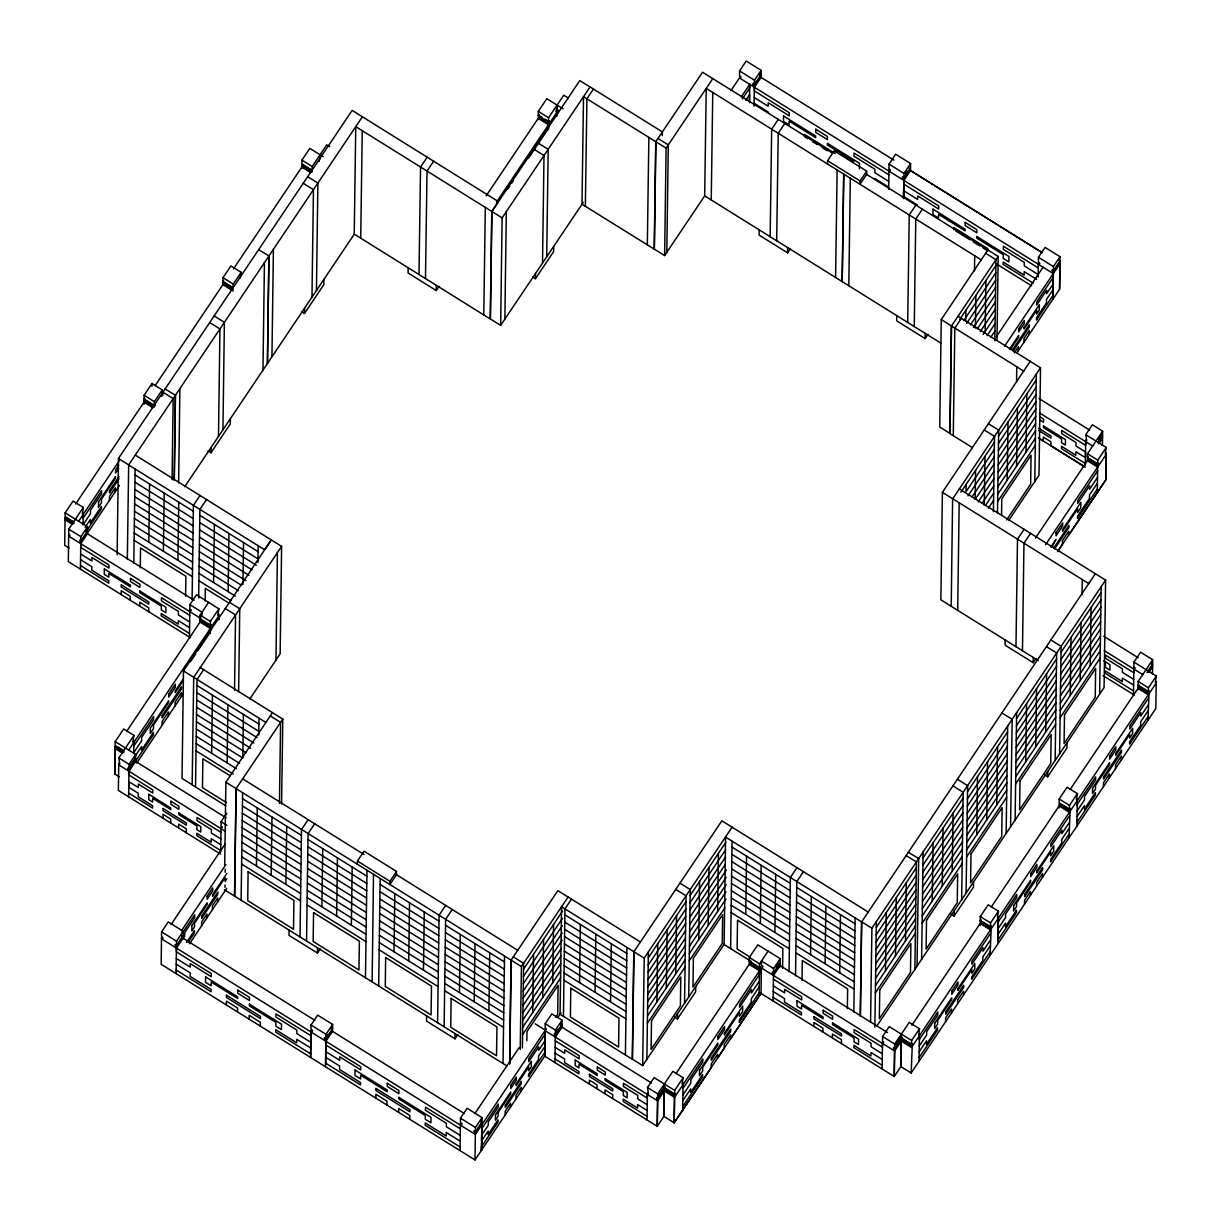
<?xml version="1.0" encoding="UTF-8"?>
<svg xmlns="http://www.w3.org/2000/svg" width="1221" height="1221" viewBox="0 0 1221 1221"><rect width="100%" height="100%" fill="white"/><g stroke="black" fill="none" stroke-linecap="round" stroke-linejoin="round"><path stroke-width="1.5" d="M210.302 633.226L210.302 628.449L200.03 622.054L200.9 619.215L211.172 625.61L210.256 632.173L197.726 650.839M114.759 774.114L115.11 747.008L115.964 745.741M133.73 751.709L133.867 740.765L133.028 742.017L133.043 740.949L133.944 735.363L123.672 728.968L115.186 741.62L115.125 745.939L123.932 751.419M162.088 725.305L162.134 721.428L168.483 711.98L168.437 715.857M175.076 705.967L175.122 702.09L181.471 692.643L181.41 696.519M211.172 625.61L211.187 624.542L210.333 625.808L200.076 619.398L200.122 615.079L208.623 602.319M201.633 925.762L201.679 921.87L206.96 914.025L206.898 917.902M210.333 625.808L210.394 621.489L218.895 608.836L196.505 594.764L189.881 604.639L189.82 608.958L191.025 609.722L191.01 610.79L189.804 610.042L189.438 637.118M212.423 909.676L212.469 905.799L217.75 897.939L217.704 901.815M218.742 619.642L218.818 614.224L217.964 615.491L217.979 614.407L218.895 608.836M225 887.377L225.03 885.042M225.198 872.328L225.229 869.215M73.199 521.611L65.873 517.032L65.079 518.208L64.698 545.299L69.109 548.046M83.074 524.755L90.43 513.797L90.476 510.317L101.557 493.818L101.602 490.705L83.165 518.147L83.242 512.866L82.448 514.041L83.318 507.463L73.046 501.068L65.156 512.82L65.095 517.139L73.901 522.619M83.318 507.463L68.742 529.136L68.697 533.455L69.887 535.286L68.681 534.523L68.315 561.614L190.323 637.667M80.433 569.154L80.769 543.65L87.408 533.775L86.233 530.357L87.439 531.12L80.8 540.995L79.594 540.247L80.784 542.078L80.723 547.374L109.005 565.002L108.959 568.116L91.957 557.524L91.911 561.004L80.632 553.968M80.8 540.995L80.861 536.691L87.5 526.8L65.156 512.82M83.028 523.901L83.226 514.438M87.439 531.12L87.5 526.8M109.402 500.412L109.463 496.535L115.354 487.759L115.293 491.636M117.14 554.67L118.452 458.486L352.152 110.394L498.412 201.602L491.788 211.447L490.247 318.956L354.227 234.142L355.769 126.648L502.136 217.872L500.656 325.381L490.43 319.002L491.91 211.492L579.807 80.571L662.362 131.883L662.316 135.653M133.944 735.363L118.819 757.936L119.765 763.964L118.742 763.339L118.376 790.414L220.665 854.166M121.154 594.551L121.215 590.674L130.25 596.306L130.204 600.183M127.32 559.218L128.678 464.865L118.452 458.486M127.946 769.077L134.585 759.187L135.607 759.828L135.592 761.4L128.953 771.275L128.663 793.024L152.549 808.043L152.579 805.707L138.217 796.764L138.263 793.253L128.739 787.316L128.816 781.593L138.339 787.53L138.385 784.065L152.747 793.009L152.778 789.88L128.907 774.999L128.968 769.703L127.961 767.994L128.983 768.635L135.623 758.745L135.684 754.425L115.186 741.62M128.617 796.779L128.663 793.024M128.983 768.635L129.044 764.315L135.684 754.425M133.806 563.14L135.119 469.001M139.667 606.089L139.728 602.212L148.764 607.844L148.718 611.721M140.278 567.826L140.552 548L185.882 576.266L185.607 596.092M143.956 404.258L144.795 399.481L155.067 405.876L155.082 404.792L154.289 405.967L144.032 399.572L144.093 395.253L151.984 383.501L162.256 389.896L161.386 396.474L162.179 395.299M148.794 542.139L149.603 484.004M151.938 386.37L151.984 383.501M154.289 405.967L154.35 401.648L162.256 389.896M162.897 395.177L162.942 392.216L173.168 398.595L172.069 479.685M163.37 551.22L164.179 493.086M176.297 958.439L190.232 967.124L190.278 963.644L211.248 976.724L211.279 973.595L176.389 951.846L176.465 946.55L174.985 944.55L176.48 945.481L183.104 935.591L183.165 931.272L168.223 921.962L161.584 931.852L161.523 936.156L163.004 938.171L161.523 937.24L161.157 964.315L475 1159.95L545.009 1055.692L545.161 1044.764M163.004 818.223L163.049 814.346L170.696 819.108L170.635 822.985M174.206 480.204L175.366 395.345M174.298 480.067L175.458 395.207L165.125 388.965M178.617 482.875L179.899 388.583M177.945 560.317L178.754 502.167M176.099 973.641L176.435 948.122L183.074 938.247L183.089 936.675L181.608 935.744M176.48 945.481L176.526 941.162L183.165 931.272M178.632 827.975L178.678 824.099L186.325 828.845L186.264 832.722M362.378 116.789L128.632 464.957L264.652 549.771L271.276 539.911L183.471 670.909L182.021 778.403L192.246 784.782M192.094 599.587L193.406 505.341L200.015 495.497M193.712 677.289L192.155 784.874L225.717 805.799M195.528 786.98L197.024 679.532L203.648 669.688M198.657 597.969L199.893 509.386L206.502 499.526M200.702 616.834L200.717 615.75M201.953 615.079L201.984 612.194L189.881 604.639M205.143 601.007L205.311 588.369L227.991 602.518M208.043 450.915L210.974 452.747L211.05 447.512M213.568 582.524L214.377 524.389M211.63 753.25L212.439 695.115M218.483 436.431L219.948 328.937L209.707 322.558M222.955 282.005L223.016 277.686L230.906 265.934L241.178 272.329L233.287 284.096L233.226 288.4L222.955 282.005L223.748 280.83L222.924 284.661L233.18 291.056M218.742 619.474L218.803 615.842L128.571 750.243M222.939 429.807L224.389 322.313L214.163 315.934M220.696 852.121L221.016 827.09L222.039 827.731L222.054 826.648L221.032 826.007L221.093 821.702L226.785 813.232M228.144 591.605L228.953 533.47M230.372 418.711L230.296 423.946L210.974 452.747M224.695 865.216L225.885 782.234L272.481 712.606M227.121 762.911L227.93 704.761M226.358 1004.959L226.404 1001.083L237.561 1008.042L237.515 1011.919M234.539 690.369L235.561 614.941L225.32 608.562M241.178 272.329L240.323 277.823M236.111 788.613L234.585 896.122L236.065 788.69L282.799 719.077L200.244 667.566M238.629 691.681L239.743 608.714L229.517 602.335M242.948 584.34L243.528 542.551M243.422 714.422L242.811 758.027L196.337 729.059M241.117 900.213L242.613 792.765M249.191 1019.199L249.237 1015.323L260.394 1022.282L260.348 1026.159M257.952 562.545L258.18 545.726M262.973 370.161L264.438 262.668M256.441 866.01L257.249 807.875M258.76 734.981L258.989 718.162M268.879 256.044L267.43 363.537L268.956 255.937L258.638 249.664M271.947 356.791L273.397 249.313M271.169 875.182L271.978 817.047M275.961 660.088L277.411 552.594M135.256 455.112L281.608 546.367L280.143 653.846L249.801 699.053M279.441 803.449L280.601 722.344L270.375 715.964M281.578 803.967L282.799 719.077M285.897 884.37L286.706 826.235M289.072 930.112L288.995 935.347L317.445 953.067L320.268 948.854M301.831 168.452L302.655 164.347L311.462 169.826M323.153 156.609L309.844 148.367L301.953 160.119L301.892 164.438L312.149 170.833L312.21 166.529L326.755 144.841L329.777 146.718M301.556 311.645L304.472 313.476L304.548 308.241M300.015 936.934L301.511 829.502L308.135 819.642M311.981 297.161L313.446 189.667L303.205 183.287M306.563 941.025L308.058 833.577L314.682 823.732M316.437 290.537L317.887 183.043L307.661 176.663M319.246 161.34L319.261 160.256M320.055 159.081L320.116 154.716M324.42 1037.697L325.946 1038.628L332.57 1028.754L332.631 1024.434L317.658 1015.124L311.019 1024.999L310.973 1029.318L312.484 1030.249L312.454 1031.333L310.958 1030.402L310.592 1057.478L310.973 1031.959M323.87 279.441L323.809 284.676L304.472 313.476M317.445 953.067L317.506 947.847M321.901 906.821L322.71 848.671M325.549 1066.788L325.931 1039.712L324.45 1037.697M325.915 1038.628L325.992 1034.324L332.631 1024.434M331.044 1028.891L332.555 1029.822L332.539 1031.394L325.9 1041.284L325.61 1063.033M336.63 915.994L337.439 857.859M360.714 238.187L362.255 130.678M351.358 925.182L352.167 867.032M357.356 864.331L357.402 861.034L364.026 851.19L396.52 871.443L396.474 874.724L389.85 884.584L389.896 881.303L396.52 871.443M365.476 977.746L366.972 870.314M372.13 981.898L373.519 874.389M375.824 1098.122L375.87 1094.245L387.026 1101.189L386.981 1105.066M378.678 985.973L380.174 878.525M394.001 951.77L394.81 893.619M408.165 267.781L408.104 273L436.233 290.552L439.072 286.325M398.656 1112.346L398.702 1108.47L409.859 1115.429L409.813 1119.306M408.73 960.942L409.539 902.807M419.001 274.527L420.543 167.033L427.152 157.173M425.488 278.571L427.014 171.062L433.638 161.218M423.458 970.13L424.267 911.995M436.233 290.552L436.309 285.317M426.633 1015.872L426.572 1021.107L455.006 1038.827L457.844 1034.614M437.591 1022.694L439.087 915.262L445.696 905.402M444.123 1026.785L445.619 919.337L452.243 909.492M455.006 1038.827L455.082 1033.607M459.462 992.566L460.271 934.431M460.058 1150.64L460.424 1123.549L461.92 1124.48L461.92 1123.412L460.439 1122.481L460.485 1118.161L467.124 1108.271L482.066 1117.597L482.005 1121.901L475.381 1131.791L473.885 1130.86L475.366 1132.874L475 1159.95M483.775 314.911L485.317 207.402M474.191 1001.754L475 943.619M475.381 1131.791L475.427 1127.471L482.066 1117.597M480.525 1120.97L482.005 1122.984L481.639 1150.06L481.99 1124.541M481.44 1150.38L481.807 1124.877L481.761 1128.601L498.244 1104.028L498.199 1107.157L488.293 1121.916L488.232 1125.396L481.654 1135.194L481.578 1140.902L488.156 1131.104L488.11 1134.614L498.015 1119.84L497.985 1122.175L481.486 1146.748L481.44 1150.38M488.919 1010.942L489.728 952.792M504.853 319.154L506.333 211.63M503.037 1063.506L504.532 956.058M505.189 1115.002L505.235 1111.125L510.515 1103.265L510.454 1107.142M509.63 1063.812L511.08 960.149L557.86 890.658L640.399 941.971M509.691 1063.873L511.172 960.179M515.979 1098.915L516.04 1095.039L521.306 1087.194L521.245 1091.07M520.222 1049.511L521.413 966.559L568.162 896.931M522.39 1047.954L523.611 963.293L513.369 956.913M532.524 276.877L535.439 278.709L535.515 273.473M538.186 119.704L539.087 115.507L542.017 117.323M548.412 129.609L549.358 120.818L548.519 122.085L538.247 115.69L538.308 111.37L546.794 98.718L562.957 108.745M526.846 1040.674L526.968 1031.653L558.119 985.271L557.707 1014.132L555.631 1017.23M542.521 263.049L544.001 155.525L533.76 149.145M532.692 1012.468L533.531 954.303M546.703 256.807L548.183 149.298L537.942 142.918M548.519 122.085L548.565 117.765L563.736 95.207L568.131 97.939M542.704 997.557L543.543 939.392M553.708 246.383L553.632 251.618L535.439 278.709M556.944 115.736L557.035 110.501L558.058 111.126L558.073 110.058L557.051 109.417L557.066 105.113L556.165 110.699L556.15 111.783L556.99 110.516L556.929 115.934M761.217 993.07L674.175 1122.74L674.541 1097.343L664.27 1090.948L663.888 1116.452L664.27 1089.391L663.903 1116.452L657.249 1126.342L544.749 1056.211L545.131 1029.135L546.153 1029.776L546.169 1028.708L545.146 1028.067L545.207 1023.747L551.831 1013.873L562.057 1020.237L562.011 1024.556L555.372 1034.446L554.349 1033.805L555.357 1035.515L554.975 1062.591M544.749 1056.196L545.115 1030.707L657.615 1100.838L657.249 1126.342L657.631 1099.282L665.155 1088.125L673.961 1093.604M552.716 982.646L553.556 924.48M555.372 1034.446L555.433 1030.127L562.057 1020.237M560.973 1024.999L561.965 1027.212L555.326 1037.087M563.446 1016.345L564.941 908.897L571.55 899.053M585.363 206.318L586.904 98.809L593.513 88.965M579.548 982.615L580.357 924.48M589.361 1084.019L589.422 1080.142L597.054 1084.904L597.008 1088.781M595.024 992.276L595.848 934.126M605.005 1093.772L605.051 1089.895L612.683 1094.657L612.637 1098.534M610.515 1001.922L611.324 943.787M625.411 1054.975L626.907 947.527M633.958 951.754L632.447 1059.202L642.673 1065.582L724.297 944.001M647.328 244.948L648.87 137.439M642.673 1065.582L644.2 958.134L732.096 827.197M654.212 249.237L655.753 141.728L702.548 72.237L832.6 153.205M654.38 249.191L655.875 141.758M646.855 1059.34L648.382 951.892M647.023 1119.978L647.389 1094.474M663.262 1087.682L674.587 1094.703L674.648 1090.399L654.12 1077.624L647.481 1087.514L648.427 1093.543L647.405 1092.902L647.328 1098.198L623.443 1083.302L623.397 1086.415L637.759 1095.374L637.713 1098.839L647.237 1104.791M666.101 148.138L583.516 96.688L581.99 204.212L664.621 255.571L666.101 148.138L712.835 78.526M666.803 252.32L668.299 144.872L658.058 138.492M656.898 1001.922L657.722 943.787M657.631 1099.282L656.623 1097.572L657.646 1098.198L665.17 1087.041M657.646 1098.198L657.707 1093.894L672.878 1071.336L683.15 1077.746L682.234 1083.317L682.218 1084.401L683.073 1083.134L682.661 1110.194M664.285 1088.323L664.346 1084.004L664.316 1088.308M666.315 987.896L667.139 929.761M675.732 973.87L676.556 915.735M674.526 1017.062L677.457 1018.894L677.533 1013.659M684.538 1003.235L686.049 895.787L675.824 889.407M688.72 996.992L690.231 889.544L680.005 883.165M695.711 986.568L695.649 991.803L677.457 1018.894M698.748 939.575L699.572 881.44M711.233 199.969L712.774 92.46M708.165 925.549L708.989 867.414M717.582 911.522L718.406 853.387M754.273 97.543L768.192 106.227L768.253 102.747L789.224 115.827L789.254 112.698L754.364 90.934L754.441 85.653L752.96 83.639L754.456 84.57L761.095 74.679L761.156 70.36L746.199 61.05L739.575 70.94L739.514 75.259L740.994 77.259L739.499 76.328M730.601 948.61L732.066 841.147M749.48 102.579L749.725 84.341L741.254 96.963M749.511 100.397L749.587 94.673L745.817 100.275M749.725 84.341L749.663 88.065L742.46 98.809M754.044 106.135L754.41 87.225L761.049 77.335L761.08 75.763L759.584 74.832M754.456 84.57L754.517 80.25L761.156 70.36M745.756 914.3L746.55 856.15M759.187 229.869L759.111 235.104L787.56 252.823L790.384 248.611M760.332 923.381L761.126 865.231M770.146 236.691L771.672 129.197L778.296 119.337M776.678 240.766L778.22 133.272L784.828 123.413M773.122 1000.991L773.504 973.915L780.127 964.041L778.922 963.277L776.083 967.52M773.504 973.915L772.283 973.168L772.298 972.084L773.519 972.847L773.58 968.528L780.204 958.653L757.829 944.81L749.328 957.462L749.267 961.782L759.538 968.177L760.378 966.91L759.431 974.541L739.605 1004.089L739.56 1007.203L751.48 989.453L751.419 992.932L759.34 981.135M774.908 932.478L775.701 874.328M787.56 252.823L787.637 247.604M780.097 966.971L780.127 964.041M780.204 958.653L780.143 962.957L773.519 972.847M782.585 968.268L782.859 948.427L737.515 920.161L737.118 949.022L749.633 956.806M789.071 971.748L790.353 877.487L796.962 867.643M795.543 975.793L796.825 881.531L803.449 871.672M802.014 980.371L802.289 960.53L847.633 988.796L847.359 1008.638M810.53 954.685L811.324 896.535M813.842 1026.388L813.903 1022.511L822.954 1028.143L822.893 1032.02M827.533 163.996L827.579 160.714L834.187 150.855L866.681 171.123L866.635 174.405L860.027 184.264L860.072 180.967L866.681 171.123M825.106 963.766L825.9 905.616M835.591 277.503L837.133 169.994M842.139 281.578L843.68 174.084M842.246 281.639L843.787 174.145M832.356 1037.926L832.417 1034.05L841.452 1039.682L841.406 1043.558M848.793 285.729L850.335 178.22M839.682 972.847L840.475 914.697M859.416 168.742L859.492 163.293L827.365 143.269L827.334 144.948L853.845 161.477M853.845 1012.026L855.127 917.871M860.317 1016.162L861.599 921.901L1095.344 573.733M860.332 1016.07L861.675 921.824L871.901 928.204L870.573 1022.45M874.862 1027.12L876.357 921.58M888.659 189.347L888.934 169.49L890.43 170.452L888.949 168.406L889.01 164.087L895.649 154.212L910.591 163.553L910.53 167.872L903.891 177.762L902.395 176.801L902.38 177.9M882.142 1068.955L882.493 1043.451M901.342 1034.156L889.224 1026.617L882.585 1036.492L882.524 1040.811L883.729 1042.642L882.508 1041.879L882.432 1047.175L854.151 1029.532L854.105 1032.661L871.107 1043.253L871.061 1046.733L882.34 1053.769M885.454 970.726L886.278 912.591M896.748 315.629L896.687 320.864L925.121 338.583L927.96 334.371M903.509 197.817L903.861 180.418L910.5 170.528L910.515 168.956L909.019 167.994M910.515 168.925L903.876 178.831L903.601 198.687L903.845 180.403M903.891 177.762L903.952 173.413L910.591 163.522M773.58 968.528L761.461 960.973L761.4 965.292L762.606 966.04L762.591 967.124L761.385 966.376L761.004 993.436L894.245 1076.51L894.627 1049.434L893.421 1047.603L894.642 1048.366L902.075 1037.255M895.466 955.814L896.29 897.679M894.642 1048.366L894.703 1044.047L909.233 1022.359L919.505 1028.754L918.65 1035.332L919.428 1034.156L919.352 1039.437L937.789 1011.995L937.743 1015.109L926.663 1031.608L926.617 1035.087L919.26 1046.046M901.251 1041.116L894.611 1050.991L894.245 1076.495L900.884 1066.605L901.251 1041.086L911.522 1047.496L1156.211 683.027M907.707 322.451L909.233 214.942L915.857 205.097M901.266 1039.514L900.884 1066.62L911.156 1073L1155.844 708.546L1156.226 681.455L1155.432 682.631L1155.448 681.547L1156.302 676.052L1133.958 662.072L1140.597 652.197L1152.7 659.752L1152.639 664.056L1146.946 672.527M901.281 1038.476L901.342 1034.111L911.614 1040.521L911.553 1044.825L900.06 1037.713M905.478 940.903L906.303 882.768M914.254 326.526L915.781 219.032L922.404 209.173M911.156 1073L912.346 1043.65L911.553 1044.825M914.88 969.382L916.391 861.934L906.165 855.555M925.121 338.583L925.197 333.364M917.047 966.132L918.68 858.546L1105.6 580.112L959.324 488.949M919.047 1061.247L919.413 1035.729M921.611 959.37L923.122 851.922M932.234 901.067L933.058 842.917M987.85 249.984L941.254 319.581L939.727 427.014L949.969 433.409L951.495 325.961L998.168 256.425L866.498 174.328M1030.28 361.248L942.398 492.322L940.857 599.801L951.083 606.181M942.246 886.156L943.055 828.006M951.434 326.053L949.907 433.577L972.343 447.558M953.86 229.746L953.891 227.533L987.881 248.733L987.85 250.946M953.28 435.668L954.822 328.174L961.431 318.315M952.624 498.702L951.205 606.318L1038.216 660.546M945.588 1021.702L945.649 1017.826L951.541 1009.05L951.48 1012.926M952.243 871.245L953.067 813.094M957.691 610.347L959.187 502.823M951.205 914.208L954.135 916.04L954.196 910.805M965.719 321.23L965.872 310.332M957.661 1003.738L957.707 999.862L963.598 991.086L963.552 994.962M966.147 484.371L966.04 491.636L994.291 449.557M961.644 899.724L963.171 792.276L952.929 785.897M974.48 270.848L974.694 255.754M966.086 893.1L967.612 785.652L957.386 779.273M975.411 328.128L975.869 295.421M975.564 470.344L975.152 499.42L993.986 471.367M973.534 882.02L973.458 887.24L954.135 916.04M976.724 834.798L977.533 776.648M985.164 331.379L985.881 280.509M984.279 505.387L984.981 456.318M980.142 925.549L980.997 919.688L980.219 920.863L990.49 927.258L991.269 926.083L990.094 955.433M980.219 920.863L980.28 916.544L988.171 904.792L998.442 911.187L997.588 916.681L997.572 917.765L998.366 916.589L997.984 943.68M986.721 819.886L987.545 761.736M994.825 340.751L995.985 259.691L985.744 253.312M993.406 511.797L994.489 436.37L984.248 429.99M996.992 339.377L998.168 256.425M990.49 927.258L990.552 922.954L998.442 911.187M997.481 513.095L998.671 430.128L988.43 423.748M996.733 804.975L997.557 746.84M1001.556 515.109L1001.785 498.885L1031.073 455.235L1030.661 484.111L1006.592 519.948M1007.172 480.189L1008.012 422.023M1005.142 639.941L1005.081 645.176L1033.225 662.713L1036.049 658.501M1006.135 833.455L1007.646 726.007M1016.559 381.883L1016.788 366.804M1010.576 826.831L1012.178 719.276L1001.861 713.003M1016.589 466.163L1017.429 407.997M1015.979 646.687L1017.49 539.163L1024.098 529.319M1015.109 820.1L1016.62 712.652M1022.465 650.732L1023.961 543.208L1030.585 533.363M1026.006 452.121L1026.846 393.971M1025.732 761.797L1026.556 703.647M1024.526 904.135L1024.572 900.259L1030.463 891.483L1030.417 895.359M1034.798 481.501L1036.339 374.023M1038.171 277.014L1038.369 262.683L1039.865 263.614L1038.384 261.599L1038.445 257.28L1045.084 247.405L1060.026 256.715L1059.965 261.035L1053.326 270.909L1051.846 269.978L1053.311 271.993L1052.945 299.099L1052.99 295.482L1036.492 320.039L1036.537 317.719L1046.443 302.961L1046.489 299.45L1053.082 289.652L1053.158 283.928L1046.58 293.727L1046.641 290.247L1036.721 305.021L1036.766 301.892L1053.265 277.32L1053.326 273.611L739.453 77.93L730.967 90.568M1033.225 662.713L1033.287 657.478M958.042 316.208L1040.521 367.796L1038.979 475.274L1008.638 520.467M1035.744 746.886L1036.568 688.736M1036.583 886.171L1036.644 882.295L1042.536 873.519L1042.475 877.395M1045.756 731.974L1046.565 673.824M1053.326 270.909L1053.387 266.59L1060.026 256.715M1052.945 299.114L1053.28 273.596M1044.703 774.938L1047.633 776.77L1047.71 771.535M1016.925 352.762L1059.584 289.224L1059.95 262.118L1053.311 271.993M1059.584 289.224L1059.92 263.705L1004.578 346.199M1055.142 760.454L1056.669 653.006L1046.428 646.626M1059.599 753.83L1061.11 646.382L1050.884 640.002M1059.08 807.981L1059.92 803.204M1076.907 826.113L1077.288 799.022L1076.51 800.198L1076.51 799.114L1077.365 793.619L1067.093 787.224L1059.202 798.977L1059.141 803.296L1069.413 809.691L1070.207 808.516L1069.016 837.865M1067.032 742.75L1066.956 747.969L1047.633 776.77M1070.222 695.527L1071.046 637.377M1069.413 809.691L1069.474 805.387L1077.365 793.619M1080.234 680.616L1081.043 622.466M1082.05 594.642L1082.264 579.548M1085.332 465.109L1085.667 441.636M1097.832 442.536L1102.578 435.485L1102.639 431.166L1092.413 424.786L1085.774 434.676L1086.721 440.705L1085.698 440.064L1085.622 445.36L1061.736 430.464L1061.69 433.592L1076.037 442.536L1075.991 446.016L1085.515 451.968L1085.438 457.692L1075.899 451.739L1075.854 455.25L1061.507 446.306L1061.461 448.641L1085.347 463.522M1090.231 665.704L1091.055 607.57M1098.686 440.155L1101.54 434.844L1102.578 435.485M1102.41 445.436L1102.548 436.569L1101.525 435.928M1099.633 694.184L1101.159 586.736M1105.6 580.112L1104.074 687.56L876.937 1025.884M1103.448 786.568L1103.509 782.692L1109.401 773.916L1109.34 777.792M1105.387 663.568L1105.341 667.322L1109.889 670.161L1109.965 664.728L1103.845 660.912M1115.521 768.604L1115.567 764.728L1121.458 755.952L1121.412 759.828M1133.485 694.566L1133.851 669.047M1133.958 662.072L1133.897 666.391L1135.087 668.223L1133.882 667.475L1133.805 672.756L1105.509 655.128L1105.463 658.256L1122.465 668.849L1122.42 672.328L1133.698 679.364M1138.018 689.743L1138.842 685.637L1147.648 691.117M1147.954 720.298L1149.129 690.949L1148.351 692.124L1138.079 685.729L1138.14 681.41L1152.7 659.752M1148.351 692.124L1148.412 687.82L1156.302 676.052M1152.487 674.023L1152.624 665.14L1151.418 664.392M663.903 1116.33L674.175 1122.847L674.572 1095.786L675.442 1093.451L674.587 1094.703M749.267 961.782L750.106 960.515L749.221 964.422L759.493 970.832L759.111 996.321M759.538 968.177L759.599 963.873L768.101 951.098M1018.39 350.564L1018.451 346.688L1014.224 352.976M1023.915 342.353L1023.976 338.461L1029.242 330.616L1029.181 334.493M1097.282 492.612L1097.694 465.537L1098.564 463.202L1097.71 464.468L1087.438 458.058L1088.293 456.791L1087.407 460.714L1097.664 467.109M1087.438 458.058L1087.499 453.739L1102.639 431.166M1097.71 464.468L1097.771 460.149L1106.272 447.497L1085.774 434.676M1106.272 447.497L1105.356 453.083L1105.341 454.151L1106.195 452.884L1105.783 479.96L1068.726 535.164L1068.787 531.288L1062.438 540.735L1062.377 544.612L1057.63 551.663M998.335 918.161L998.03 939.911L1016.467 912.591L1016.498 910.255L1005.417 926.754L1005.463 923.244L998.106 934.202M1077.136 805.539L1077.273 800.594M144.032 399.572L144.811 398.397M75.641 504.014L144.49 401.45M155.067 385.729L223.931 283.119M233.47 268.925L302.32 166.361M78.495 521.459L119.276 460.744M118.681 465.247L115.598 469.841L115.552 472.97L118.651 468.376M85.104 527.35L90.354 519.52L90.308 523.031L101.374 506.532L101.343 508.867L85.989 531.73M119.048 476.526L109.539 490.689L109.508 492.902L119.017 478.739M80.784 542.078L87.424 532.203M87.057 533.699L119.46 485.439M184.768 486.645L354.365 234.02M200.076 619.398L200.916 618.131M538.247 115.69L539.102 114.423M126.77 731.181L201.099 620.512M486.187 195.833L539.285 116.758M496.459 202.228L556.99 112.103M133.806 746.046L153.648 716.498L153.602 719.627L141.682 737.377L141.636 740.857L133.715 752.655M190.415 661.721L195.635 653.937M507.829 188.919L509.737 186.096M511.63 183.272L513.522 180.449M528.601 157.997L547.39 130.006M183.379 678.845L175.259 690.933L175.244 692.597L183.287 680.631M134.631 756.898L141.56 746.596L141.514 750.091L153.434 732.341L153.403 734.676L134.615 762.667M128.968 769.703L135.607 759.828M193.635 677.426L281.608 546.367M502.136 217.872L590.125 86.844M136.706 763.125L183.425 693.436M500.656 325.381L583.333 202.259M171.123 924.48L225.152 844.001M181.38 930.875L225.885 864.605M182.28 933.195L194.658 914.758L194.612 917.887L184.707 932.646L184.661 936.125L182.768 938.934M752.945 84.722L754.837 81.899M176.465 946.55L183.089 936.675M754.441 85.653L761.08 75.763M226.785 873.519L212.622 894.642L212.591 896.306L225.122 877.655L225.076 881.409L226.847 878.769M186.523 942.414L194.444 930.6L194.414 932.936L188.232 942.139M189.499 943.833L226.755 888.323M664.621 255.571L704.731 195.818M324.404 1038.781L327.274 1034.538M905.234 173.672L907.127 170.848M325.9 1039.712L332.555 1029.822M523.519 969.215L562.56 911.064M959.859 319.276L995.893 265.598M523.412 976.479L562.454 918.345M963.766 320.589L995.787 272.863M523.305 983.76L562.347 925.61M966.666 323.382L995.695 280.143M523.199 991.025L562.24 932.875M970.558 324.679L995.588 287.408M523.107 998.29L562.133 940.155M973.458 327.472L995.481 294.673M523 1005.57L561.034 948.915M977.365 328.785L995.374 301.938M522.893 1012.835L560.927 956.18M980.265 331.578L995.283 309.203M522.786 1020.1L560.821 963.445M983.164 334.371L995.176 316.483M522.68 1027.38L560.714 970.726M987.072 335.668L995.069 323.748M522.573 1034.645L560.622 977.99M990.964 336.981L994.962 331.013M474.725 1113.75L519.215 1047.465M996.428 336.63L1043.055 267.201M475.366 1132.874L482.005 1122.984M545.314 1033.912L528.83 1058.47L528.785 1061.598L538.69 1046.84L538.644 1050.304L545.222 1040.506M557.89 1017.414L561.05 1012.713M1009.508 349.099L1018.619 335.531L1018.589 337.21L1010.24 349.649M545.146 1046.229L538.553 1056.028L538.507 1059.538L528.601 1074.297L528.556 1076.617L545.054 1052.059M554.334 1034.874L558.119 1029.227M555.357 1035.515L561.996 1025.64M952.716 498.794L1040.521 367.796M648.305 957.813L685.973 901.693M690.155 895.466L725.732 842.475M960.912 492.155L994.398 442.277M998.595 436.05L1036.263 379.945M648.198 965.078L685.866 908.973M690.048 902.731L725.625 849.74M998.488 443.315L1036.156 387.21M648.092 972.343L685.759 916.238M689.941 909.996L725.533 857.005M968.039 495.787L994.199 456.822M998.381 450.595L1036.049 394.49M647.985 979.608L685.668 923.503M689.85 917.261L725.427 864.27M972.114 496.825L994.092 464.087M998.274 457.86L1035.942 401.755M647.893 986.889L685.561 930.768M689.743 924.541L726.373 869.978M998.168 465.125L1035.835 409.02M647.786 994.153L685.454 938.033M689.636 931.806L726.266 877.243M978.189 502.014L993.879 478.632M998.061 472.405L1035.729 416.285M647.679 1001.418L685.347 945.313M689.544 939.071L726.159 884.523M982.264 503.052L993.772 485.897M997.954 479.67L1035.637 423.565M647.573 1008.683L685.256 952.578M689.438 946.336L726.052 891.788M985.301 505.647L993.665 493.177M997.862 486.935L1035.53 430.83M647.481 1015.948L685.149 959.843M689.331 953.601L725.961 899.053M988.338 508.241L993.573 500.442M997.755 494.215L1035.423 438.095M647.374 1023.229L685.042 967.108M689.224 960.881L724.801 907.875M997.649 501.48L1035.316 445.375M656.608 1098.641L663.247 1088.766L674.572 1095.786M1098.763 442.216L1102.548 436.569M657.615 1100.838L664.255 1090.948M675.961 1073.564L750.243 962.865M1035.377 538.202L1088.445 459.111M1098.732 443.803L1102.517 438.156M674.648 1090.399L683.15 1077.746M674.541 1097.343L762.652 966.101M1045.634 544.612L1106.15 454.456L1105.783 479.853L1058.012 551.007M682.982 1088.415L702.823 1058.866L702.777 1061.995L690.857 1079.746L690.811 1083.225L682.89 1095.008M1097.618 470.833L1077.777 500.366L1077.731 503.495L1089.651 485.744L1089.605 489.209L1097.511 477.426M1050.899 547.023L1055.967 539.468L1051.922 547.13M682.798 1100.732L690.72 1088.949L690.674 1092.444L702.594 1074.694L702.548 1077.014L682.722 1106.562M759.248 986.858L751.342 998.641L751.281 1002.151L739.361 1019.901L739.331 1022.236L759.172 992.688M1053.616 548.168L1068.863 525.442L1068.833 527.64L1054.593 548.855M1097.435 483.15L1089.514 494.932L1089.453 498.443L1077.533 516.193L1077.502 518.528L1097.343 488.98M674.175 1122.847L711.233 1067.658L711.278 1063.781L717.627 1054.333L717.566 1058.21L724.206 1048.32L724.267 1044.443L730.616 1034.996L730.555 1038.873L761.232 993.161M773.473 975.487L780.112 965.613M871.901 928.204L918.589 858.668M876.266 927.487L916.315 867.856M923.045 857.829L963.079 798.198M967.536 791.559L1007.569 731.928M1016.544 718.559L1056.577 658.928M1061.034 652.289L1101.067 592.658M876.174 934.767L916.208 875.121M922.939 865.094L962.972 805.463M967.429 798.839L1007.462 739.193M1016.437 725.823L1056.486 666.193M1060.927 659.569L1100.96 599.923M876.068 942.032L916.101 882.386M922.832 872.374L962.881 812.728M967.322 806.104L1007.371 746.458M1016.33 733.104L1056.379 673.458M1060.82 666.834L1100.869 607.188M875.961 949.297L916.009 889.651M922.74 879.639L962.774 819.993M967.215 813.369L1007.264 753.723M1016.238 740.369L1056.272 680.723M1060.728 674.099L1100.762 614.453M875.854 956.562L915.903 896.916M922.633 886.904L962.667 827.258M967.124 820.634L1007.157 760.988M1016.131 747.634L1056.165 687.988M1060.622 681.364L1100.655 621.718M875.762 963.827L915.796 904.196M922.527 894.169L962.56 834.523M967.017 827.899L1007.05 768.268M1016.025 754.899L1056.073 695.253M1060.515 688.629L1100.548 628.998M875.655 971.107L915.689 911.461M922.42 901.434L962.469 841.803M966.91 835.164L1006.959 775.533M1015.918 762.163L1055.967 702.533M1060.408 695.894L1100.457 636.263M875.549 978.372L915.597 918.726M922.328 908.714L962.362 849.068M966.803 842.444L1006.852 782.798M1015.826 769.444L1055.86 709.798M1060.316 703.174L1100.35 643.528M875.457 985.637L915.491 925.991M922.221 915.979L962.255 856.333M966.711 849.709L1006.745 790.063M1015.719 776.709L1055.753 717.063M1060.21 710.439L1100.243 650.793M875.35 992.902L915.384 933.256M922.114 923.244L962.148 863.598M966.605 856.974L1006.638 797.328M1015.613 783.974L1055.661 724.328M1060.103 717.704L1100.136 658.058M893.406 1048.686L900.045 1038.796L911.538 1045.909M1138.079 685.729L1138.857 684.554M894.627 1049.434L902.06 1038.338L910.866 1043.818M1147.893 672.206L1152.624 665.14M911.843 1025.304L980.692 922.755M991.254 907.02L1060.133 804.425M1070.176 789.453L1138.521 687.667M1148.793 672.374L1152.593 666.727M911.614 1040.521L919.505 1028.754M990.399 933.638L971.962 961.08L971.916 964.208L982.997 947.71L982.951 951.19L990.307 940.231M998.29 921.87L1016.711 894.428L1016.681 897.542L1005.6 914.041L1005.555 917.52L998.198 928.479M1069.321 816.071L1050.899 843.513L1050.854 846.641L1061.919 830.143L1061.873 833.622L1069.23 822.664M1077.212 804.303L1095.649 776.861L1095.603 779.975L1084.523 796.474L1084.477 799.953L1077.12 810.912M1148.259 698.504L1129.822 725.946L1129.776 729.074L1140.857 712.576L1140.811 716.055L1148.167 705.097M919.184 1051.769L926.541 1040.811L926.495 1044.321L937.56 1027.823L937.53 1030.158L919.108 1057.6M990.216 945.954L982.874 956.913L982.813 960.423L971.748 976.922L971.702 979.242L990.139 951.8M1069.153 828.387L1061.797 839.346L1061.751 842.856L1050.67 859.355L1050.64 861.675L1069.062 834.233M1077.044 816.635L1084.401 805.677L1084.355 809.187L1095.42 792.688L1095.39 795.024L1076.968 822.466M1148.076 710.82L1140.719 721.779L1140.673 725.289L1129.593 741.788L1129.562 744.108L1147.999 716.666M759.599 73.748L761.095 74.679M1058.47 260.104L1059.965 261.035M760.607 77.076L893.94 160.18M910.5 170.528L1041.788 252.381M910.042 170.268L1042.2 252.655M739.575 70.94L754.517 80.25M889.01 164.087L903.952 173.443M1038.445 257.28L1053.387 266.59M902.38 177.869L903.876 178.831M888.857 174.786L853.967 153.037L853.922 156.151L874.892 169.231L874.847 172.71L888.766 181.395M903.815 184.127L938.705 205.891L938.659 209.005L917.688 195.94L917.643 199.42L903.723 190.735M1038.308 267.979L1003.403 246.215L1003.357 249.343L1024.327 262.423L1024.282 265.903L1038.216 274.572M835.21 153.525L804.441 134.341L804.41 136.554L807.661 138.584M754.196 103.281L768.116 111.95M874.77 178.434L888.69 187.118M903.632 196.459L917.566 205.143M1036.583 279.35L1024.205 271.627L1024.16 275.137L1003.189 262.072L1003.158 264.392L1033.287 283.18M812.514 141.605L817.368 144.627M822.221 147.665L827.075 150.687M955.478 230.754L970.054 239.835M973.29 241.865L979.761 245.894M982.997 247.909L986.232 249.939M996.534 263.95L1031.608 285.806M827.579 160.714L860.072 180.967M981.241 259.844L706.226 88.385L704.685 195.879L941.315 343.406M941.254 319.581L1023.671 371.092M1039.01 398.534L1089.666 430.128M1039.636 412.973L1092.673 446.031M1040.384 417.17L1043.589 419.154L1043.543 422.283L1040.338 420.283M538.308 111.37L548.565 117.765M1087.499 453.739L1097.771 460.149M544.948 119.154L547.878 120.986M1089.743 458.791L1098.549 464.27M1038.644 428.25L1051.052 435.989L1051.022 438.202L1038.598 430.464M538.232 116.758L548.504 123.168M1087.423 459.142L1097.694 465.537M538.217 118.345L548.473 124.74M1038.476 437.973L1043.268 440.964L1043.329 437.087L1050.96 441.849L1050.899 445.726L1085.301 467.17M1039.254 438.476L1084.263 466.529M942.398 492.322L1088.735 583.577M1151.434 663.308L1152.639 664.056M1103.616 636.172L1138.14 657.722M1104.211 650.595L1142.749 674.618M301.953 160.119L312.21 166.529M1138.14 681.41L1148.412 687.82M301.877 165.522L312.133 171.917M1138.064 686.812L1148.335 693.207M1133.622 685.088L1122.328 678.052L1122.282 681.562L1105.28 670.97L1105.249 673.29L1133.531 690.933M301.846 167.094L310.653 172.573M1138.033 688.385L1148.305 694.78M1102.899 675.503L1134.355 695.115M223.016 277.686L233.287 284.096M1059.202 798.977L1069.474 805.387M225.198 282.814L232.524 287.393M1061.385 804.12L1070.191 809.599M222.939 283.089L233.211 289.484M1059.126 804.38L1069.398 810.775M1059.111 805.952L1069.382 812.347M908.348 852.289L918.68 858.546M144.093 395.253L154.35 401.663M980.28 916.544L990.552 922.954M982.462 921.687L991.254 927.166M144.017 400.656L154.273 407.051M980.204 921.947L990.475 928.342M143.986 402.228L152.793 407.707M980.173 923.519L990.445 929.914M868.223 912.056L721.855 820.817L633.791 951.831L632.295 1059.263L560.073 1014.239L561.553 906.791L644.2 958.134M861.599 921.901L725.579 837.118L724.114 944.581L751.083 961.385M135.027 474.908L193.33 511.263M199.801 515.293L258.104 551.648M731.974 847.069L790.277 883.409M796.748 887.438L855.051 923.778M134.936 482.188L193.223 518.528M199.695 522.573L257.997 558.913M731.883 854.334L790.17 890.674M796.657 894.718L854.944 931.043M134.829 489.453L193.116 525.793M199.603 529.838L256.441 565.262M731.776 861.599L790.079 897.939M796.55 901.983L854.853 938.323M134.722 496.718L193.025 533.058M199.496 537.103L251.969 569.81M731.684 868.879L789.972 905.219M796.458 909.248L854.746 945.588M134.631 503.983L192.918 540.323M199.405 544.368L248.947 575.259M731.577 876.144L789.88 912.484M796.351 916.513L854.654 952.853M134.524 511.248L192.826 547.603M199.298 551.633L245.94 580.708M731.486 883.409L789.773 919.749M796.26 923.793L854.547 960.118M134.417 518.513L192.72 554.868M199.191 558.897L241.453 585.256M731.379 890.674L789.682 927.014M796.153 931.058L854.456 967.398M134.325 525.793L192.613 562.133M199.099 566.162L238.446 590.705M731.287 897.954L789.575 934.294M796.061 938.323L854.349 974.663M134.218 533.058L192.521 569.398M198.992 573.443L235.424 596.153M731.181 905.219L789.483 941.559M795.955 945.588L854.257 981.928M134.127 540.323L192.414 576.663M198.886 580.708L230.952 600.701M731.089 912.484L789.377 948.824M795.863 952.868L854.151 989.193M65.079 518.208L73.886 523.702M65.049 519.78L72.39 524.358M86.538 533.211L194.093 600.259M779.242 965.048L887.53 1032.569M68.742 529.136L80.861 536.691M882.585 1036.492L894.703 1044.047M200.122 615.079L210.394 621.489M749.328 957.462L759.599 963.873M68.666 536.095L200.305 618.147M761.37 967.932L894.611 1050.991M750.091 961.583L760.362 967.994M200.061 620.482L210.317 626.877M749.251 962.85L759.523 969.26M189.728 615.323L161.447 597.695L161.401 600.824L178.403 611.416L178.358 614.896L189.652 621.932M773.427 979.211L801.709 996.84L801.663 999.968L784.66 989.361L784.615 992.841L773.336 985.805M80.555 559.691L91.834 566.727L91.789 570.238L108.791 580.83L108.761 583.15L80.479 565.521M189.576 627.64L178.281 620.604L178.235 624.114L161.233 613.522L161.203 615.842L189.484 633.485M773.259 991.528L784.538 998.564L784.493 1002.059L801.495 1012.667L801.449 1014.987L773.168 997.359M882.264 1059.492L870.985 1052.456L870.924 1055.951L853.937 1045.359L853.906 1047.679L882.188 1065.322M183.471 670.909L265.873 722.466M196.947 685.454L258.913 724.084M564.865 914.819L626.816 953.448M196.84 692.719L258.806 731.348M564.758 922.084L626.724 960.713M196.749 699.984L257.158 737.652M564.651 929.349L626.617 967.978M196.642 707.249L253.953 742.994M564.56 936.614L626.526 975.243M196.535 714.529L250.763 748.32M564.453 943.879L626.419 982.508M196.444 721.794L246.001 752.701M564.361 951.159L626.312 989.788M564.255 958.424L626.22 997.053M196.23 736.324L239.606 763.369M564.148 965.689L626.114 1004.318M196.138 743.589L236.416 768.696M564.056 972.954L626.007 1011.583M242.674 778.845L364.026 854.502M396.337 874.633L517.689 950.289M196.032 750.854L233.211 774.038M563.949 980.219L625.915 1018.848M230.067 775.732L202.869 758.79L202.472 787.637L226.557 802.655M357.402 861.034L389.896 881.303M225.885 782.234L521.413 966.559M242.521 798.687L301.434 835.408M307.982 839.499L366.895 876.22M380.097 884.447L438.995 921.168M445.543 925.259L504.456 961.98M242.43 805.952L301.328 842.673M307.875 846.764L366.788 883.485M379.99 891.712L438.904 928.433M445.436 932.523L504.349 969.245M242.323 813.217L301.236 849.953M307.784 854.028L366.682 890.75M379.884 898.977L438.797 935.713M445.344 939.788L504.242 976.51M242.216 820.481L301.129 857.218M307.677 861.293L366.59 898.015M379.792 906.241L438.69 942.978M445.238 947.053L504.151 983.775M117.43 746.657L123.29 750.32M134.6 758.104L135.623 758.745M560.988 1023.915L562.011 1024.556M115.11 747.008L123.916 752.502M122.451 753.159L115.11 748.595L114.759 773.992L119.17 776.846M135.012 761.019L226.022 817.765M242.124 827.762L301.038 864.483M307.57 868.558L366.483 905.295M379.685 913.522L438.598 950.243M445.146 954.318L504.044 991.055M561.401 1026.83L651.404 1082.935M118.819 757.936L129.044 764.315M221.093 821.702L226.938 825.335M379.578 920.787L438.492 957.508M445.039 961.583L503.952 998.32M545.207 1023.747L555.433 1030.127M647.481 1087.514L657.707 1093.894M242.017 835.027L300.931 871.748M307.478 875.823L366.376 912.56M535.103 1023.793L545.375 1030.203L475.351 1134.431L161.508 938.796M118.727 764.895L224.801 831.013M241.926 842.292L300.824 879.013M307.371 883.104L366.285 919.825M379.487 928.052L438.385 964.773M444.932 968.864L503.846 1005.585M220.955 832.371L197.069 817.49L197.024 820.619L211.386 829.563L211.34 833.043L220.864 838.98M555.28 1040.796L579.166 1055.692L579.12 1058.821L564.774 1049.862L564.713 1053.341L555.189 1047.404M241.819 849.557L300.732 886.278M307.265 890.368L366.178 927.09M379.38 935.317L438.293 972.038M444.841 976.128L503.739 1012.85M241.712 856.821L300.625 893.558M307.173 897.633L366.071 934.355M379.273 942.581L438.186 979.318M444.734 983.393L503.647 1020.115M220.787 844.703L211.264 838.751L211.218 842.261L196.856 833.317L196.825 835.637L220.711 850.533M555.112 1053.113L564.636 1059.065L564.59 1062.56L578.937 1071.519L578.907 1073.839L555.021 1058.943M647.161 1110.5L637.621 1104.562L637.576 1108.073L623.229 1099.129L623.198 1101.449L647.084 1116.345M241.621 864.086L300.519 900.823M307.066 904.898L365.979 941.62M379.182 949.846L438.08 986.583M444.627 990.658L503.54 1027.38M224.343 889.743L506.959 1065.948M331.059 1027.823L332.57 1028.754M182.646 937.957L314.804 1020.329M332.112 1031.104L464.255 1113.491M161.584 931.852L176.526 941.162M311.019 1024.999L325.992 1034.324M460.485 1118.161L475.427 1127.471M310.882 1035.683L275.992 1013.934L275.946 1017.062L296.917 1030.127L296.871 1033.607L310.79 1042.291M325.854 1044.993L360.744 1066.757L360.714 1069.871L339.743 1056.806L339.697 1060.286L325.763 1051.602M460.348 1128.845L425.457 1107.096L425.412 1110.21L446.382 1123.289L446.337 1126.754L460.256 1135.438M176.236 964.163L190.155 972.847L190.11 976.357L211.08 989.422L211.05 991.757L176.145 969.993M310.729 1048L296.795 1039.33L296.749 1042.841L275.778 1029.761L275.748 1032.096L310.653 1053.845M325.686 1057.325L339.621 1065.994L339.575 1069.504L360.546 1082.584L360.516 1084.904L325.61 1063.155M460.18 1141.162L446.26 1132.478L446.214 1135.988L425.244 1122.923L425.213 1125.243L460.103 1146.992M1076.937 819.657L1076.968 822.343M150.366 728.021L150.29 733.455L153.48 728.708L153.525 724.938L168.605 702.487L168.62 700.823L150.366 728.021M162.21 715.582L162.179 717.795L181.517 689.01L181.532 686.797L162.21 715.582M168.712 694.062L168.666 697.176L175.305 687.286L175.351 684.172L168.712 694.062M191.911 925.487L191.834 930.921L194.49 926.968L194.551 923.198L207.082 904.532L207.097 902.853L191.911 925.487M201.755 916.025L201.724 918.238L217.796 894.306L217.826 892.093L201.755 916.025M207.188 896.092L207.143 899.221L212.668 890.994L212.698 887.881L207.188 896.092M98.535 501.877L98.458 507.31L101.435 502.899L101.48 499.13L115.491 478.281L115.507 476.602L98.535 501.877M104.365 568.925L104.289 574.358L108.837 577.197L108.883 573.427L130.372 586.828L130.403 585.149L104.365 568.925M121.291 584.828L121.261 587.042L148.809 604.212L148.84 601.999L121.291 584.828M130.494 578.403L130.449 581.517L139.911 587.423L139.957 584.294L130.494 578.403M139.866 591.056L139.85 592.734L161.34 606.12L161.279 609.89L165.842 612.728L165.919 607.295L139.866 591.056M148.855 794.245L148.779 799.679L152.625 802.075L152.671 798.32L170.818 809.63L170.833 807.951L148.855 794.245M163.126 808.5L163.095 810.713L186.37 825.213L186.401 823L163.126 808.5M170.925 801.19L170.894 804.318L178.877 809.294L178.922 806.181L170.925 801.19M178.831 812.942L178.815 814.605L196.963 825.915L196.902 829.685L200.748 832.081L200.824 826.648L178.831 812.942M205.586 976.861L205.51 982.295L211.126 985.79L211.172 982.035L237.683 998.564L237.713 996.885L205.586 976.861M226.48 995.237L226.45 997.45L260.455 1018.635L260.47 1016.437L226.48 995.237M237.79 990.124L237.759 993.253L249.435 1000.533L249.481 997.404L237.79 990.124M248.107 871.809L247.71 900.655L293.528 929.227L293.925 900.365L248.107 871.809M249.389 1004.166L249.374 1005.845L275.885 1022.359L275.824 1026.128L281.441 1029.624L281.517 1024.19L249.389 1004.166M313.568 912.621L313.156 941.467L358.974 970.039L359.386 941.177L313.568 912.621M355.052 1070.008L354.975 1075.442L360.592 1078.952L360.638 1075.182L387.149 1091.711L387.179 1090.032L355.052 1070.008M375.946 1088.399L375.915 1090.597L409.905 1111.797L409.935 1109.584L375.946 1088.399M385.668 957.569L385.271 986.415L431.089 1014.987L431.486 986.125L385.668 957.569M387.255 1083.286L387.225 1086.4L398.901 1093.68L398.946 1090.567L387.255 1083.286M398.855 1097.328L398.824 1098.992L425.351 1115.521L425.29 1119.275L430.906 1122.786L430.982 1117.352L398.855 1097.328M451.129 998.366L450.732 1027.227L496.535 1055.799L496.947 1026.937L451.129 998.366M495.497 1114.742L495.405 1120.176L498.061 1116.208L498.122 1112.453L510.653 1093.787L510.683 1092.123L495.497 1114.742M505.326 1105.28L505.296 1107.493L521.367 1083.561L521.398 1081.348L505.326 1105.28M510.775 1085.362L510.729 1088.491L516.254 1080.264L516.3 1077.136L510.775 1085.362M516.193 1083.897L516.178 1085.576L528.708 1066.91L528.647 1070.664L531.303 1066.711L531.379 1061.278L516.193 1083.897M570.787 988.155L570.375 1017.001L618.574 1047.053L618.971 1018.192L570.787 988.155M575.228 1060.057L575.152 1065.475L578.998 1067.887L579.044 1064.117L597.191 1075.426L597.206 1073.763L575.228 1060.057M589.499 1074.312L589.468 1076.51L612.744 1091.025L612.774 1088.811L589.499 1074.312M597.313 1067.001L597.267 1070.13L605.265 1075.106L605.295 1071.992L597.313 1067.001M605.204 1078.738L605.189 1080.417L623.336 1091.727L623.275 1095.481L627.121 1097.893L627.197 1092.459L605.204 1078.738M651.51 1020.619L651.098 1049.48L680.402 1005.829L680.799 976.983L651.51 1020.619M693.36 958.271L692.948 987.133L722.252 943.482L722.664 914.636L693.36 958.271M783.546 115.964L783.47 121.398L789.087 124.893L789.148 121.138L815.659 137.668L815.674 135.989L783.546 115.964M797.054 1000.762L796.992 1006.196L801.541 1009.034L801.587 1005.265L823.076 1018.665L823.107 1016.986L797.054 1000.762M815.765 129.228L815.735 132.341L827.411 139.637L827.456 136.508L815.765 129.228M813.98 1016.666L813.949 1018.863L841.513 1036.049L841.544 1033.836L813.98 1016.666M823.198 1010.24L823.152 1013.354L832.615 1019.26L832.661 1016.147L823.198 1010.24M832.569 1022.893L832.554 1024.572L854.044 1037.972L853.983 1041.727L858.531 1044.565L858.607 1039.132L832.569 1022.893M879.746 989.91L879.334 1018.772L910.484 972.374L910.881 943.528L879.746 989.91M932.997 209.142L932.92 214.591L938.537 218.086L938.583 214.331L965.094 230.861L965.124 229.182L932.997 209.142M926.51 920.252L926.098 949.099L957.249 902.716L957.661 873.854L926.51 920.252M934.721 1023.167L934.645 1028.601L937.621 1024.19L937.667 1020.42L951.678 999.572L951.693 997.893L934.721 1023.167M945.726 1011.98L945.695 1014.193L963.659 987.453L963.69 985.24L945.726 1011.98M951.785 991.131L951.754 994.26L957.92 985.072L957.966 981.943L951.785 991.131M965.216 222.405L965.17 225.534L976.846 232.814L976.892 229.685L965.216 222.405M957.859 988.705L957.844 990.384L971.84 969.52L971.794 973.29L974.755 968.864L974.831 963.43L957.859 988.705M976.8 236.462L976.785 238.141L1003.296 254.655L1003.235 258.425L1008.851 261.92L1008.928 256.486L976.8 236.462M971 853.983L970.588 882.829L1001.739 836.446L1002.136 807.6L971 853.983M1013.659 905.6L1013.583 911.034L1016.544 906.623L1016.605 902.853L1030.6 882.005L1030.631 880.326L1013.659 905.6M1020.008 780.982L1019.611 809.828L1050.747 763.446L1051.159 734.584L1020.008 780.982M1024.663 894.413L1024.633 896.626L1042.581 869.886L1042.612 867.673L1024.663 894.413M1030.722 873.564L1030.677 876.693L1036.843 867.505L1036.888 864.376L1030.722 873.564M1036.797 871.138L1036.766 872.817L1050.777 851.953L1050.716 855.723L1053.692 851.296L1053.769 845.863L1036.797 871.138M1043.482 425.915L1043.467 427.594L1061.614 438.904L1061.553 442.674L1065.399 445.07L1065.475 439.636L1043.482 425.915M1064.498 714.712L1064.086 743.558L1095.237 697.176L1095.649 668.33L1064.498 714.712M1092.581 788.033L1092.505 793.467L1095.481 789.056L1095.527 785.286L1109.538 764.438L1109.553 762.759L1092.581 788.033M1103.586 776.846L1103.555 779.059L1121.519 752.319L1121.55 750.106L1103.586 776.846M1109.645 755.997L1109.614 759.126L1115.78 749.938L1115.826 746.809L1109.645 755.997M1115.719 753.571L1115.704 755.25L1129.7 734.386L1129.654 738.156L1132.615 733.729L1132.691 728.296L1115.719 753.571M699.526 1070.39L699.45 1075.808L702.64 1071.061L702.701 1067.307L717.765 1044.855L717.795 1043.177L699.526 1070.39M711.37 1057.935L711.339 1060.149L730.662 1031.363L730.692 1029.15L711.37 1057.935M717.887 1036.431L717.841 1039.544L724.48 1029.654L724.526 1026.54L717.887 1036.431M724.435 1033.287L724.404 1034.965L739.483 1012.514L739.422 1016.269L742.612 1011.522L742.689 1006.089L724.435 1033.287M1013.262 348.702L1013.232 350.915L1029.303 326.984L1029.334 324.771L1013.262 348.702M1018.726 328.785L1018.665 331.898L1024.19 323.672L1024.236 320.558L1018.726 328.785M1024.144 327.32L1024.114 328.983L1036.644 310.317L1036.583 314.087L1039.239 310.134L1039.33 304.701L1024.144 327.32M1056.073 532.707L1056.028 535.836L1062.667 525.946L1062.713 522.817L1056.073 532.707M1062.606 529.578L1062.575 531.257L1077.655 508.806L1077.594 512.561L1080.783 507.814L1080.875 502.38L1062.606 529.578"/></g></svg>
